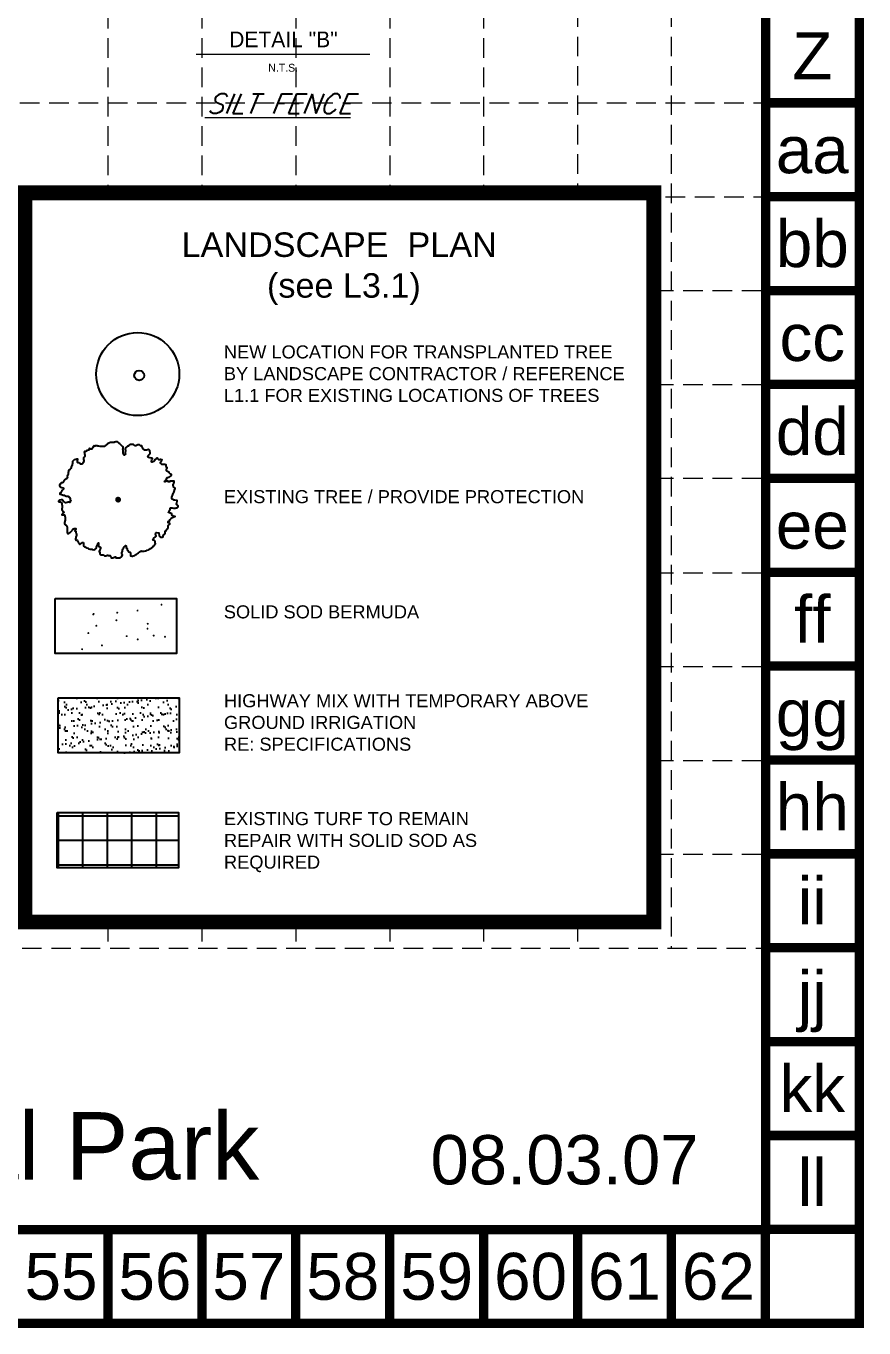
# Model space of a CAD drawing. Header units: inches. Extents: x 2525137 to 2526060, y 7086153 to 7086731.
# Drawn here: x 2525931.5 to 2526060, y 7086153.1 to 7086352.8 of the extents above; entities that cross this region are included whole.
import ezdxf
from ezdxf.enums import TextEntityAlignment as Align

# ---------------------------------------------------------------- set-up
doc = ezdxf.new("R2010")
doc.units = ezdxf.units.IN
doc.header["$MEASUREMENT"] = 0
doc.linetypes.add('HIDDEN', pattern=[0.375, 0.25, -0.125])
for name, color, linetype in [('BASE', 7, 'Continuous'), ('E-ROW', 5, 'Continuous'), ('EX-TREE', 6, 'Continuous'), ('GRID', 254, 'HIDDEN'), ('HS-WALL', 14, 'Continuous'), ('LEGEND', 7, 'Continuous'), ('LS-GRASS', 7, 'Continuous'), ('LS-HGWAYMIX', 14, 'Continuous'), ('LS-SGJ', 7, 'Continuous')]:
    doc.layers.add(name, color=color, linetype=linetype)
doc.styles.add('L300', font='UNIV.shx', dxfattribs={"oblique": 15, "height": 6})
doc.styles.get("Standard").update_dxf_attribs({"font": 'ARIAL.TTF'})
doc.styles.add('Style-STANDARD I 0.39270', font='STANDARD.shx', dxfattribs={"oblique": 22.5})
doc.styles.add('Style-WORKING', font='WORKING.shx')

# ---------------------------------------------------------------- blocks, each defined once
blk = doc.blocks.new('EX-TREE')
at = {"layer": 'EX-TREE'}
for points in [[(-3.67, 8.27), (-3.72, 8.25), (-3.72, 8.2), (-3.79, 8.15), (-3.85, 8.02), (-3.87, 7.97), (-3.92, 7.97), (-3.92, 7.92), (-3.97, 7.89), (-4, 7.84), (-4.02, 7.76), (-4.23, 7.76), (-4.25, 7.81), (-4.31, 7.81), (-4.38, 7.84), (-4.43, 7.87), (-4.43, 7.66), (-4.46, 7.61), (-4.51, 7.61), (-4.69, 7.56), (-4.74, 7.53), (-4.82, 7.51), (-4.84, 7.46), (-4.94, 7.41), (-5.05, 7.41), (-5.1, 7.38), (-5.15, 7.38), (-5.2, 7.28), (-5.17, 7.23), (-5.17, 7.12), (-5.15, 7.07), (-5.15, 6.97), (-5.12, 6.92), (-5.12, 6.74), (-5.17, 6.59), (-5.3, 6.43), (-5.3, 6.33), (-5.28, 6.2), (-5.28, 6.15), (-5.25, 6), (-5.25, 5.95), (-5.3, 5.82), (-5.3, 5.69), (-5.33, 5.64), (-5.46, 5.51), (-5.53, 5.49), (-5.58, 5.46), (-5.74, 5.46), (-5.76, 5.51), (-5.84, 5.54), (-5.99, 5.64), (-6.17, 5.67), (-6.22, 5.69), (-6.22, 6), (-6.17, 6.15), (-6.17, 6.2), (-6.32, 6.23), (-6.5, 6.15), (-6.55, 6.15), (-6.71, 6.1), (-6.76, 6.08), (-6.99, 5.85), (-6.99, 5.57), (-7.04, 5.46), (-7.04, 5.36), (-7.07, 5.21), (-7.09, 5.16), (-7.14, 5.16), (-7.14, 5.11), (-7.17, 5.05), (-7.17, 4.93), (-7.24, 4.77), (-7.4, 4.59), (-7.58, 4.47), (-7.6, 4.39), (-7.6, 4.34), (-7.63, 4.16), (-7.65, 4.01), (-7.65, 3.85), (-7.68, 3.8), (-7.68, 3.75), (-7.73, 3.75), (-7.78, 3.6), (-7.78, 3.55), (-7.76, 3.5), (-7.83, 3.34), (-7.88, 3.32), (-7.93, 3.21), (-8.01, 3.21), (-8.19, 3.04), (-8.22, 2.98), (-8.27, 2.96), (-8.27, 2.91), (-8.32, 2.88), (-8.42, 2.68), (-8.42, 2.63), (-8.52, 2.58), (-8.7, 2.58), (-8.75, 2.55), (-8.85, 2.4), (-8.91, 2.37), (-8.96, 2.22), (-8.96, 2.17), (-8.93, 2.01), (-8.85, 1.96), (-8.8, 1.94), (-8.62, 1.86), (-8.42, 1.81), (-8.39, 1.73), (-8.37, 1.68), (-8.39, 1.63), (-8.52, 1.45), (-8.55, 1.4), (-8.6, 1.38), (-8.62, 1.3), (-8.75, 1.2), (-8.85, 0.99), (-8.91, 0.97), (-8.91, 0.86), (-8.85, 0.84), (-8.68, 0.79), (-8.5, 0.76), (-8.47, 0.71), (-8.32, 0.69), (-8.27, 0.69), (-8.11, 0.56), (-7.96, 0.51), (-7.58, 0.51), (-7.53, 0.48), (-7.53, 0.4), (-7.47, 0.38), (-7.45, 0.33), (-7.4, 0.33), (-7.4, 0.28), (-7.32, 0.12), (-7.32, -0.08), (-7.24, -0.13), (-7.22, -0.18), (-7.32, -0.34), (-7.35, -0.39), (-7.4, -0.41), (-7.4, -0.46), (-7.4, -0.41), (-7.63, -0.41), (-7.81, -0.46), (-8.01, -0.49), (-8.06, -0.49), (-8.11, -0.46), (-8.27, -0.36), (-8.32, -0.34), (-8.39, -0.21), (-8.42, -0.13), (-8.5, -0.03), (-8.75, -0.03), (-8.93, -0.08), (-9.03, -0.13), (-9.06, -0.18), (-9.11, -0.21), (-9.14, -0.26), (-8.96, -0.34), (-8.78, -0.36), (-8.7, -0.39), (-8.62, -0.62), (-8.6, -0.72), (-8.6, -0.77), (-8.55, -0.9), (-8.55, -1.23), (-8.6, -1.38), (-8.6, -1.54), (-8.55, -1.56), (-8.55, -1.64), (-8.52, -1.69), (-8.42, -1.82), (-8.32, -1.87), (-8.37, -2.02), (-8.62, -2.33), (-8.22, -2.33), (-8.22, -2.38), (-8.16, -2.48), (-8.16, -2.59), (-8.09, -2.71), (-8.09, -3.02), (-8.11, -3.17), (-8.22, -3.48), (-8.22, -3.66), (-8.19, -3.71), (-8.11, -3.74), (-8.01, -3.91), (-7.96, -3.91), (-7.93, -3.99), (-7.91, -4.04), (-7.81, -4.2), (-7.81, -4.78), (-7.83, -4.83), (-7.83, -5.01), (-7.81, -5.06), (-7.76, -5.11), (-7.73, -5.17), (-7.68, -5.17), (-7.58, -5.19), (-7.53, -5.19), (-7.37, -5.06), (-7.32, -5.04), (-7.14, -4.81), (-7.01, -4.66), (-6.86, -4.5), (-6.81, -4.5), (-6.71, -4.43), (-6.61, -4.43), (-6.55, -4.45)], [(4.87, 7.46), (4.87, 7.56), (4.82, 7.56), (4.82, 7.61), (4.79, 7.66), (4.74, 7.69), (4.64, 7.69), (4.48, 7.66), (4.43, 7.61), (4.38, 7.61), (4.33, 7.58), (4.1, 7.58), (4.05, 7.61), (4, 7.66), (3.9, 7.71), (3.85, 7.76), (3.74, 7.89), (3.72, 7.97), (3.64, 8.1), (3.64, 8.15), (3.62, 8.2), (3.62, 8.25), (3.46, 8.25), (3.31, 8.4), (3.26, 8.43), (3.03, 8.43), (2.85, 8.33), (2.77, 8.3), (2.72, 8.25), (2.64, 8.25), (2.59, 8.3), (2.44, 8.4), (2.34, 8.45), (2.29, 8.45), (2.11, 8.48), (1.95, 8.48), (1.9, 8.45), (1.72, 8.35), (1.67, 8.3), (1.62, 8.27), (1.6, 8.2), (1.47, 8.2), (1.32, 8.12), (1.16, 7.97), (1.16, 7.92), (1.09, 7.81), (1.09, 7.76), (1.11, 7.71), (1.16, 7.58), (1.14, 7.41), (1.11, 7.33), (1.11, 7.12), (1.14, 7.07), (1.09, 6.92), (1.03, 6.92), (1.03, 6.87), (0.98, 6.82), (0.93, 6.82), (0.83, 6.95), (0.8, 7.12), (0.8, 7.38), (0.78, 7.51), (0.78, 7.66), (0.73, 7.69), (0.73, 7.74), (0.78, 7.87), (0.8, 8.02), (0.8, 8.1), (0.73, 8.12), (0.57, 8.25), (0.4, 8.4), (0.27, 8.56), (0.17, 8.61), (0.14, 8.68), (0.14, 8.73), (0.09, 8.79), (-0.09, 8.86), (-0.35, 8.86), (-0.5, 8.84), (-0.58, 8.84), (-0.6, 8.79), (-0.65, 8.79), (-0.73, 8.76), (-1.16, 8.76), (-1.34, 8.71), (-1.52, 8.61), (-1.6, 8.58), (-1.62, 8.5), (-1.67, 8.48), (-1.75, 8.43), (-1.9, 8.3), (-1.96, 8.25), (-2.13, 8.15), (-2.34, 8.15), (-2.49, 8.17), (-2.77, 8.17), (-2.95, 8.2), (-3.1, 8.2), (-3.13, 8.25), (-3.26, 8.25), (-3.31, 8.27), (-3.41, 8.27), (-3.49, 8.25), (-3.49, 8.2), (-3.54, 8.2), (-3.64, 8.15), (-3.69, 8.15), (-3.69, 8.2), (-3.72, 8.25)], [(6.58, -5.78), (6.73, -5.78), (6.78, -5.75), (6.83, -5.75), (6.83, -5.7), (6.91, -5.68), (6.91, -5.55), (7.01, -5.34), (7.06, -5.34), (7.17, -5.19), (7.22, -5.17), (7.22, -4.94), (7.29, -4.78), (7.35, -4.76), (7.37, -4.68), (7.42, -4.66), (7.55, -4.5), (7.65, -4.45), (7.7, -4.3), (7.7, -4.2), (7.68, -4.04), (7.73, -3.89), (7.88, -3.74), (7.93, -3.74), (7.96, -3.66), (7.75, -3.58), (7.7, -3.58), (7.68, -3.51), (7.7, -3.4), (7.75, -3.3), (7.81, -3.3), (7.93, -3.15), (7.96, -3.07), (8.01, -3.02), (8.16, -2.89), (8.37, -2.76), (8.67, -2.61), (8.73, -2.61), (8.67, -2.61), (8.62, -2.59), (8.44, -2.48), (8.39, -2.46), (8.32, -2.43), (8.27, -2.41), (8.24, -2.33), (8.24, -2.18), (8.04, -2.07), (7.98, -2.07), (7.86, -2), (7.81, -1.97), (7.75, -1.97), (7.75, -1.9), (7.83, -1.79), (7.83, -1.74), (7.88, -1.67), (7.93, -1.64), (7.93, -1.59), (7.98, -1.49), (8.01, -1.36), (8.01, -1.31), (8.04, -1.26), (8.29, -1.26), (8.52, -1.31), (8.75, -1.31), (8.9, -1.26), (8.96, -1.26), (9.11, -1.21), (9.11, -1.15), (9.16, -1.15), (9.19, -1.1), (9.19, -0.95), (9.16, -0.9), (9.11, -0.9), (9.11, -0.85), (9.06, -0.85), (8.96, -0.72), (8.96, -0.67), (8.98, -0.57), (9.01, -0.52), (9.06, -0.21), (9.06, -0.13), (9.01, -0.11), (8.7, -0.06), (8.62, -0.06), (8.47, 0.02), (8.29, 0.07), (8.24, 0.25), (8.24, 0.38), (8.29, 0.51), (8.37, 0.63), (8.42, 0.79), (8.44, 0.94), (8.47, 0.99), (8.52, 0.99), (8.52, 1.04), (8.55, 1.09), (8.6, 1.25), (8.67, 1.38), (8.67, 1.58), (8.73, 1.71), (8.73, 1.78), (8.55, 1.89), (8.52, 1.94), (8.52, 2.09), (8.47, 2.14), (8.47, 2.4), (8.55, 2.55), (8.6, 2.7), (8.6, 2.81), (7.93, 2.81), (7.93, 2.75), (7.7, 2.75), (7.7, 2.81), (7.65, 2.83), (7.4, 2.83), (7.22, 2.75), (7.17, 2.75), (7.14, 2.81), (7.17, 2.86), (7.29, 2.98), (7.35, 3.01), (7.5, 3.32), (7.55, 3.34), (7.55, 3.39), (7.6, 3.42), (7.75, 3.47), (7.81, 3.47), (7.98, 3.55), (8.16, 3.65), (8.16, 3.7), (8.19, 3.75), (8.19, 3.85), (8.04, 3.93), (8.01, 3.98), (7.96, 4.01), (7.83, 4.13), (7.81, 4.19), (7.75, 4.21), (7.7, 4.29), (7.5, 4.39), (7.45, 4.44), (7.42, 4.59), (7.45, 4.72), (7.55, 4.82), (7.55, 4.93), (7.5, 4.93), (7.45, 4.95), (7.42, 5.03), (7.35, 5.16), (7.35, 5.36), (7.29, 5.36), (7.24, 5.39), (6.86, 5.39), (6.71, 5.41), (6.68, 5.46), (6.58, 5.57), (6.53, 5.67), (6.53, 5.74), (6.55, 5.8), (6.66, 5.97), (6.73, 6.1), (6.78, 6.13), (6.58, 6.15), (6.53, 6.15), (6.37, 6.13), (6.27, 6.13), (6.09, 6.28), (6.09, 6.33), (5.99, 6.38), (5.94, 6.38), (5.89, 6.33), (5.84, 6.33), (5.84, 6.28), (5.71, 6.15), (5.61, 6), (5.56, 5.97), (5.53, 5.92), (5.48, 5.9), (5.48, 5.85), (5.25, 5.77), (5.2, 5.77), (5.12, 5.92), (5.17, 6.1), (5.25, 6.26), (5.3, 6.28), (5.3, 6.33), (5.25, 6.36), (5.1, 6.38), (4.92, 6.41), (4.87, 6.43), (4.69, 6.49), (4.64, 6.49), (4.61, 6.54), (4.54, 6.66), (4.66, 6.82), (4.79, 6.95), (4.94, 7.12), (4.94, 7.18), (4.92, 7.28), (4.89, 7.33), (4.87, 7.41), (4.87, 7.43)], [(-6.55, -4.45), (-6.5, -4.45), (-6.48, -4.5), (-6.5, -4.58), (-6.58, -4.68), (-6.61, -4.73), (-6.61, -4.78), (-6.55, -4.81), (-6.5, -4.81), (-6.5, -4.89), (-6.48, -4.94), (-6.48, -5.01), (-6.43, -5.17), (-6.43, -5.22), (-6.38, -5.24), (-6.35, -5.32), (-6.35, -5.52), (-6.38, -5.6), (-6.43, -5.6), (-6.48, -5.7), (-6.48, -5.8), (-6.5, -5.93), (-6.5, -5.98), (-6.55, -5.98), (-6.55, -6.11), (-6.5, -6.14), (-6.48, -6.19), (-6.22, -6.19), (-6.2, -6.24), (-6.15, -6.42), (-6.07, -6.6), (-6.02, -6.72), (-5.99, -6.78), (-5.92, -6.83), (-5.79, -6.83), (-5.61, -6.67), (-5.46, -6.57), (-5.35, -6.57), (-5.3, -6.65), (-5.28, -6.78), (-5.28, -7.08), (-5.2, -7.11), (-5.17, -7.16), (-5.05, -7.29), (-5, -7.31), (-4.84, -7.41), (-4.77, -7.41), (-4.59, -7.44), (-4.54, -7.47), (-4.54, -7.52), (-4.33, -7.57), (-4.28, -7.59), (-3.97, -7.59), (-3.95, -7.67), (-3.74, -7.72), (-3.56, -7.67), (-3.54, -7.62), (-3.49, -7.59), (-3.44, -7.54), (-3.39, -7.47), (-3.31, -7.36), (-3.31, -7.26), (-3.28, -7.11), (-3.23, -6.95), (-3.1, -6.8), (-3.05, -6.65), (-3, -6.65), (-3, -6.6), (-2.98, -6.72), (-2.98, -7.08), (-3, -7.13), (-2.82, -7.24), (-2.72, -7.29), (-2.72, -7.52), (-2.77, -7.52), (-2.77, -7.57), (-2.8, -7.7), (-2.85, -7.87), (-2.9, -7.9), (-2.9, -8), (-2.85, -8), (-2.8, -8.16), (-2.8, -8.36), (-2.77, -8.41), (-2.67, -8.41), (-2.62, -8.44), (-2.57, -8.44), (-2.52, -8.46), (-2.36, -8.46), (-2.29, -8.49), (-2.26, -8.54), (-2.08, -8.64), (-1.9, -8.64), (-1.75, -8.59), (-1.7, -8.59), (-1.6, -8.54), (-1.55, -8.54), (-1.5, -8.56), (-1.21, -8.56), (-1.11, -8.74), (-1.04, -8.9), (-0.96, -8.92), (-0.81, -8.9), (-0.45, -8.79), (-0.37, -8.79), (-0.32, -8.9), (-0.24, -8.9), (-0.09, -8.92), (0.11, -8.92), (0.29, -8.9), (0.34, -8.9), (0.52, -8.77), (0.57, -8.72), (0.65, -8.59), (0.68, -8.54), (0.6, -8.36), (0.57, -8.18), (0.6, -8.05), (0.65, -8.05), (0.7, -7.9), (0.7, -7.77), (0.73, -7.62), (0.8, -7.52), (0.83, -7.47), (0.83, -7.41), (0.86, -7.36), (0.93, -7.24), (0.96, -7.18), (1.11, -7.08), (1.16, -7.08), (1.16, -7.03), (1.19, -7.08), (1.24, -7.08), (1.26, -7.24), (1.26, -7.41), (1.32, -7.44), (1.37, -7.62), (1.37, -7.67), (1.39, -7.72), (1.44, -7.75), (1.47, -7.82), (1.52, -7.82), (1.62, -7.98), (1.67, -8), (1.83, -8.05), (1.85, -8.1), (1.88, -8.26), (1.88, -8.62), (2.11, -8.69), (2.26, -8.69), (2.29, -8.64), (2.39, -8.64), (2.57, -8.56), (2.75, -8.41), (2.82, -8.41), (2.82, -8.36), (2.87, -8.36), (3.03, -8.26), (3.03, -8.21), (3.13, -8.16), (3.16, -8.1), (3.31, -8), (3.49, -7.9), (3.56, -7.87), (3.62, -7.9), (4, -7.9), (4.18, -7.87), (4.33, -7.85), (4.46, -7.77), (4.66, -7.7), (4.79, -7.62), (4.87, -7.59), (4.89, -7.54), (4.92, -7.47), (4.97, -7.47), (5.17, -7.39), (5.33, -7.29), (5.4, -7.13), (5.45, -7.11), (5.56, -6.95), (5.71, -6.8), (5.76, -6.78), (5.76, -6.72), (5.71, -6.7), (5.71, -6.44), (5.68, -6.39), (5.63, -6.39), (5.61, -6.34), (5.56, -6.34), (5.56, -6.29), (5.38, -6.24), (5.35, -6.09), (5.45, -5.96), (5.79, -5.63), (5.84, -5.6), (5.84, -5.55), (5.81, -5.5), (5.81, -5.42), (5.76, -5.32), (5.76, -5.27), (5.79, -5.11), (5.84, -5.06), (5.89, -5.06), (6.25, -5.09), (6.32, -5.55), (6.4, -5.65), (6.5, -5.7), (6.53, -5.75), (6.58, -5.78)]]:
    blk.add_lwpolyline(points, dxfattribs=at)
at = {"layer": 'EX-TREE', "const_width": 0.45}
blk.add_lwpolyline([(-0.22, 0, 1), (0.22, 0, 1)], format="xyb", close=True, dxfattribs=at)
blk = doc.blocks.new('GRASS')
at = {"layer": 'LS-GRASS', "const_width": 0.15}
blk.add_lwpolyline([(-0.075, 0, 1), (0.075, 0, 1)], format="xyb", close=True, dxfattribs=at)
blk = doc.blocks.new('NTS')
at = {"color": 0, "linetype": 'ByBlock', "lineweight": -2, "style": 'Style-WORKING'}
blk.add_text('N.T.S.', height=0.65, dxfattribs=at).set_placement((0.01, -2.02), align=Align.CENTER)
blk = doc.blocks.new('A$C6C18579E')
at = {"color": 7, "linetype": 'Continuous', "lineweight": 0}
blk.add_line((27.38, 5.23), (41.7, 5.23), dxfattribs=at)
at = {"color": 7, "linetype": 'Continuous', "lineweight": 0, "xscale": 0.9983997889794409, "yscale": 0.9983997885137796, "zscale": 0.02495999472367923}
blk.add_blockref('NTS', (34.55, 5.79), dxfattribs=at)
at = {"color": 7, "linetype": 'Continuous', "lineweight": 0, "style": 'Style-WORKING', "width": 1}
blk.add_text('DETAIL "B"', height=1.298, dxfattribs=at).set_placement((34.58, 5.79), align=Align.CENTER)
at = {"color": 7, "linetype": 'Continuous', "lineweight": 0, "style": 'Style-STANDARD I 0.39270', "oblique": 22.5, "width": 1.082392}
blk.add_text('%%uSILT FENCE%%u', height=1.6142, dxfattribs=at).set_placement((34.24, 0.32), align=Align.CENTER)

msp = doc.modelspace()

# ---------------------------------------------------------------- hatches: boundary and pattern name
at = {"layer": 'LS-HGWAYMIX'}
h = msp.add_hatch(dxfattribs=at)
h.set_pattern_fill('AR-SAND', color=256, style=0)
h.set_pattern_definition([(37.5, (2525345.0149, 7086211.2507), (-0.0629934, 1.9268238), [0, -1.52, 0, -1.7, 0, -1.625]), (7.5, (2525345.0149, 7086211.2507), (1.769777, 2.822146), [0, -0.82, 0, -1.37, 0, -0.525]), (327.5, (2525343.7849, 7086211.2507), (3.114142, 0.005659), [0, -0.5, 0, -1.8, 0, -2.35]), (317.5, (2525343.785, 7086211.2507), (3.006127, 0.877676), [0, -0.25, 0, -1.18, 0, -1.35])])
h.paths.add_polyline_path([(2525936.44, 7086249.73), (2525955.03, 7086249.73), (2525955.03, 7086241.26), (2525936.44, 7086241.26)])
h = msp.add_hatch(dxfattribs=at)
h.set_pattern_fill('NET', color=256, scale=30, style=0)
h.set_pattern_definition([(0, (2525344.0162, 7086190.3727), (0, 3.75), []), (90, (2525344.0162, 7086190.3727), (-3.75, 2e-16), [])])
h.paths.add_polyline_path([(2525936.31, 7086232.12), (2525954.9, 7086232.12), (2525954.9, 7086223.65), (2525936.31, 7086223.65)])

# ---------------------------------------------------------------- linework, layer by layer
for points in [[(2525936.03, 7086264.97), (2525954.61, 7086264.97), (2525954.61, 7086256.5), (2525936.03, 7086256.5)], [(2525936.44, 7086249.73), (2525955.03, 7086249.73), (2525955.03, 7086241.26), (2525936.44, 7086241.26)], [(2525936.31, 7086232.12), (2525954.9, 7086232.12), (2525954.9, 7086223.65), (2525936.31, 7086223.65)]]:
    msp.add_lwpolyline(points, close=True)
at = {"layer": 'BASE', "color": 9}
msp.add_line((2526044.9, 7086715.39), (2526044.9, 7086168.19), dxfattribs=at)
at = {"layer": 'BASE', "const_width": 1.44}
for points in [[(2525137.7, 7086153.79), (2526059.3, 7086153.79), (2526059.3, 7086729.79), (2525137.7, 7086729.79)], [(2525152.07, 7086168.18), (2526044.94, 7086168.16), (2526044.92, 7086715.39), (2525152.25, 7086715.41)]]:
    msp.add_lwpolyline(points, close=True, dxfattribs=at)
for points in [[(2526059.3, 7086340.99), (2526044.9, 7086340.99)], [(2526059.3, 7086326.59), (2526044.9, 7086326.59)], [(2526059.3, 7086312.19), (2526044.9, 7086312.19)], [(2526059.3, 7086297.79), (2526044.9, 7086297.79)], [(2526059.3, 7086283.39), (2526044.9, 7086283.39)], [(2526059.3, 7086268.99), (2526044.9, 7086268.99)], [(2526059.3, 7086254.59), (2526044.9, 7086254.59)], [(2526059.3, 7086240.19), (2526044.9, 7086240.19)], [(2526059.3, 7086225.79), (2526044.9, 7086225.79)], [(2526059.3, 7086211.39), (2526044.9, 7086211.39)], [(2526059.3, 7086196.99), (2526044.9, 7086196.99)], [(2526059.3, 7086182.59), (2526044.9, 7086182.59)], [(2525944.1, 7086153.79), (2525944.1, 7086168.19)], [(2525958.5, 7086153.79), (2525958.5, 7086168.19)], [(2525972.9, 7086153.79), (2525972.9, 7086168.19)], [(2525987.3, 7086153.79), (2525987.3, 7086168.19)], [(2526001.7, 7086153.79), (2526001.7, 7086168.19)], [(2526016.1, 7086153.79), (2526016.1, 7086168.19)], [(2526030.5, 7086153.79), (2526030.5, 7086168.19)], [(2526059.3, 7086168.19), (2526044.9, 7086168.19)], [(2526044.9, 7086153.79), (2526044.9, 7086168.19)]]:
    msp.add_lwpolyline(points, dxfattribs=at)
at = {"layer": 'GRID', "color": 252, "linetype": 'HIDDEN', "lineweight": 0, "ltscale": 12}
for p, q in [((2525944.1, 7086715.39), (2525944.1, 7086327.17)), ((2525958.5, 7086715.39), (2525958.5, 7086327.17)), ((2525972.9, 7086715.39), (2525972.9, 7086327.17)), ((2525987.3, 7086715.39), (2525987.3, 7086327.17)), ((2526001.7, 7086715.39), (2526001.7, 7086327.17)), ((2526016.07, 7086715.62), (2526016.07, 7086327.17)), ((2526030.47, 7086715.62), (2526030.47, 7086211.32)), ((2525152.1, 7086340.99), (2526044.9, 7086340.99)), ((2525152.1, 7086326.59), (2526044.9, 7086326.59)), ((2526027.8, 7086312.19), (2526044.9, 7086312.19)), ((2526027.8, 7086297.79), (2526044.9, 7086297.79)), ((2526027.8, 7086283.39), (2526044.9, 7086283.39)), ((2526027.8, 7086268.92), (2526045.22, 7086268.92)), ((2526027.8, 7086254.52), (2526045.22, 7086254.52)), ((2526027.8, 7086240.12), (2526045.22, 7086240.12)), ((2526027.8, 7086225.72), (2526045.22, 7086225.72)), ((2525944.1, 7086215.34), (2525944.1, 7086211.32)), ((2525958.5, 7086215.34), (2525958.5, 7086211.32)), ((2525972.9, 7086215.34), (2525972.9, 7086211.32)), ((2525987.3, 7086215.34), (2525987.3, 7086211.32)), ((2526001.7, 7086215.34), (2526001.7, 7086211.32)), ((2526016.07, 7086215.34), (2526016.07, 7086211.32)), ((2525152.42, 7086211.32), (2526045.22, 7086211.32))]:
    msp.add_line(p, q, dxfattribs=at)
at = {"layer": 'HS-WALL', "color": 7}
msp.add_circle((2525948.89, 7086299.17), 0.75, dxfattribs=at)
at = {"layer": 'LEGEND', "color": 7, "const_width": 2.28}
msp.add_lwpolyline([(2525931.37, 7086327.17), (2526027.8, 7086327.17), (2526027.8, 7086215.34), (2525931.37, 7086215.34)], close=True, dxfattribs=at)
at = {"layer": 'LS-SGJ', "color": 1}
msp.add_circle((2525948.66, 7086299.38), 6.37, dxfattribs=at)

# ---------------------------------------------------------------- block references
at = {"xscale": 1.859000000054948, "yscale": 1.858999999938533, "zscale": 1.859}
msp.add_blockref('A$C6C18579E', (2525906.72, 7086338.75), dxfattribs=at)
at = {"layer": 'EX-TREE'}
msp.add_blockref('EX-TREE', (2525945.65, 7086280.12), dxfattribs=at)
at = {"layer": 'LS-GRASS'}
for p in [(2525952.31, 7086264.02), (2525941.86, 7086262.52), (2525941.89, 7086262.6), (2525945.4, 7086261.62), (2525945.52, 7086262.78), (2525948.63, 7086263.11), (2525941.09, 7086259.66), (2525942.32, 7086260.78), (2525950.16, 7086260.34), (2525950.2, 7086261.08), (2525943.17, 7086257.76), (2525946.97, 7086259.18), (2525948.67, 7086258.68), (2525951.11, 7086259.26), (2525952.85, 7086259.09), (2525940.14, 7086257.18)]:
    msp.add_blockref('GRASS', p, dxfattribs=at)

# ---------------------------------------------------------------- texts
at = {"color": 7, "insert": (2525979.55, 7086315.54), "char_height": 3.75, "width": 72.9243, "attachment_point": 5}
msp.add_mtext('LANDSCAPE  PLAN\\P (see L3.1)', dxfattribs=at)
at = {"layer": 'BASE'}
for s, p in [('Z', (2526052.1, 7086348.19)), ('cc', (2526052.1, 7086304.99)), ('ff', (2526052.1, 7086261.79)), ('kk', (2526052.1, 7086189.79))]:
    msp.add_text(s, height=7.2, dxfattribs=at).set_placement(p, align=Align.MIDDLE_CENTER)
at = {"layer": 'BASE', "width": 1}
for s, p in [('aa', (2526052.1, 7086333.79)), ('bb', (2526052.1, 7086319.39)), ('dd', (2526052.1, 7086290.59)), ('ee', (2526052.1, 7086276.19)), ('gg', (2526052.1, 7086247.39)), ('hh', (2526052.1, 7086232.99)), ('ii', (2526052.1, 7086218.59)), ('jj', (2526052.1, 7086204.19)), ('ll', (2526052.1, 7086175.39)), ('55', (2525936.9, 7086160.99)), ('56', (2525951.3, 7086160.99)), ('57', (2525965.7, 7086160.99)), ('58', (2525980.1, 7086160.99)), ('59', (2525994.5, 7086160.99)), ('60', (2526008.9, 7086160.99)), ('61', (2526023.3, 7086160.99)), ('62', (2526037.7, 7086160.99))]:
    msp.add_text(s, height=7.2, dxfattribs=at).set_placement(p, align=Align.MIDDLE_CENTER)
msp.add_text('08.03.07', height=7.56, dxfattribs=at).set_placement((2526014.11, 7086175.09), align=Align.CENTER)
at = {"layer": 'E-ROW', "color": 7, "ltscale": 0.5, "insert": (2525858.64, 7086333.42, 1945.29), "char_height": 13.5, "width": 314.3981, "attachment_point": 1, "rotation": 76.7064, "style": 'L300'}
msp.add_mtext('{\\fArial|b0|i0|c0|p34;US 75 (CENTRAL EXPRESSWAY)}', dxfattribs=at)
at = {"layer": 'LEGEND', "color": 7, "char_height": 2, "attachment_point": 1}
for s, insert, width in [('NEW LOCATION FOR TRANSPLANTED TREE\\PBY LANDSCAPE CONTRACTOR / REFERENCE\\PL1.1 FOR EXISTING LOCATIONS OF TREES', (2525961.87, 7086303.78), 64.2385), ('EXISTING TREE / PROVIDE PROTECTION', (2525961.87, 7086281.58), 64.2385), ('SOLID SOD BERMUDA', (2525961.86, 7086263.91), 47.7056), ('HIGHWAY MIX WITH TEMPORARY ABOVE GROUND IRRIGATION\\PRE: SPECIFICATIONS', (2525961.89, 7086250.28), 60.3705), ('EXISTING TURF TO REMAIN REPAIR WITH SOLID SOD AS REQUIRED', (2525961.89, 7086232.19), 47.7056)]:
    msp.add_mtext(s, dxfattribs=dict(at, insert=insert, width=width))
at = {"layer": 'LEGEND', "insert": (2525909.12, 7086186.17), "char_height": 10.3345, "width": 141.7002, "attachment_point": 2}
msp.add_mtext('Allen Central Park', dxfattribs=at)

doc.saveas('drawing.dxf')
